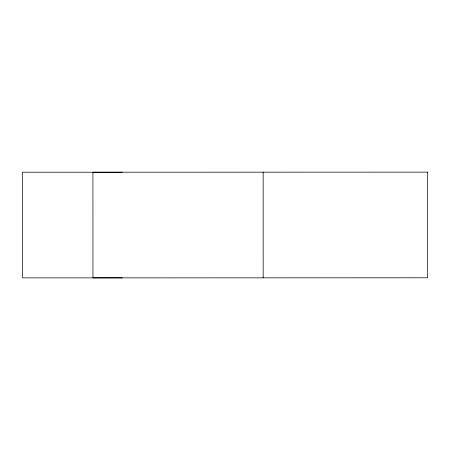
<?xml version="1.0" encoding="UTF-8"?>
<svg xmlns="http://www.w3.org/2000/svg" width="450" height="450" viewBox="0 0 450 450"><rect width="100%" height="100%" fill="white"/><g stroke="black" fill="none" stroke-linecap="round" stroke-linejoin="round"><path stroke-width="0.67" d="M122.282 172.221L22.5 172.221L22.528 277.869L122.304 277.869M263.149 172.131L263.171 277.779M427.472 172.136L92.931 172.221L92.959 277.869L427.5 277.785L427.472 172.136"/></g></svg>
